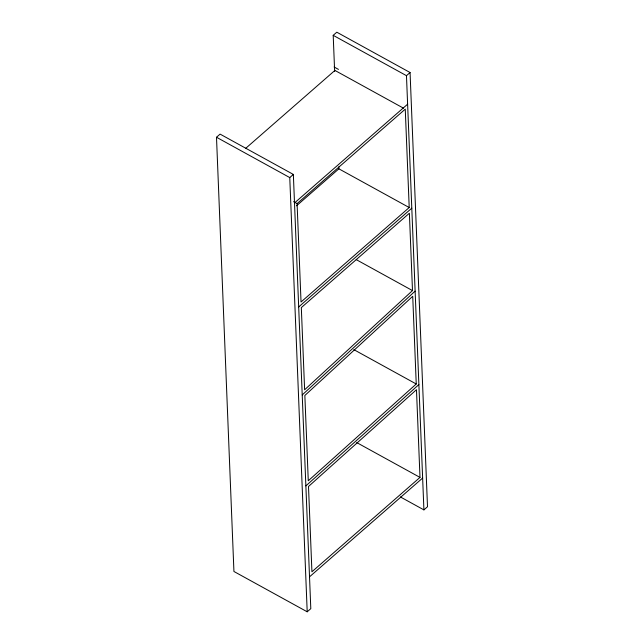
<?xml version="1.0" encoding="UTF-8"?>
<svg xmlns="http://www.w3.org/2000/svg" width="644" height="644" viewBox="0 0 644 644"><rect width="100%" height="100%" fill="white"/><g stroke="black" fill="none" stroke-linecap="round" stroke-linejoin="round"><path stroke-width="0.97" d="M412.49 290.589L304.62 389.781L301.32 307.599L409.383 213.228L412.49 290.589L356.221 259.613M302.213 394.949L415.122 291.128M416.241 383.993L308.275 480.778L304.845 395.488L412.724 296.296L416.241 383.993L353.822 349.636M305.868 485.89L418.874 384.589M216.497 137.252L220.087 134.113L293.358 174.435L310.802 608.661L307.204 611.8L233.933 571.478L216.497 137.252L289.76 177.583L307.204 611.8M334.655 71.524L333.198 35.34L336.796 32.2L410.067 72.522L427.503 506.748L423.913 509.887L400.359 496.926M245.662 148.378L334.92 70.429L403.498 108.176M289.76 177.583L293.358 174.435M423.913 509.887L406.469 75.67L410.067 72.522M294.501 202.965L407.612 104.199M297.085 203.609L405.261 109.142L409.214 207.537L301.038 301.996L297.085 203.609L293.567 201.669M296.514 205.814L338.873 168.825L338.792 166.82M298.679 306.947L411.79 208.173M419.993 477.405L311.929 571.775L308.5 486.486L416.475 389.701L419.993 477.405L356.696 442.565M309.523 576.831L422.633 478.057M333.198 35.34L406.469 75.67M334.075 66.968L338.47 69.391M338.873 168.825L409.214 207.537"/></g></svg>
